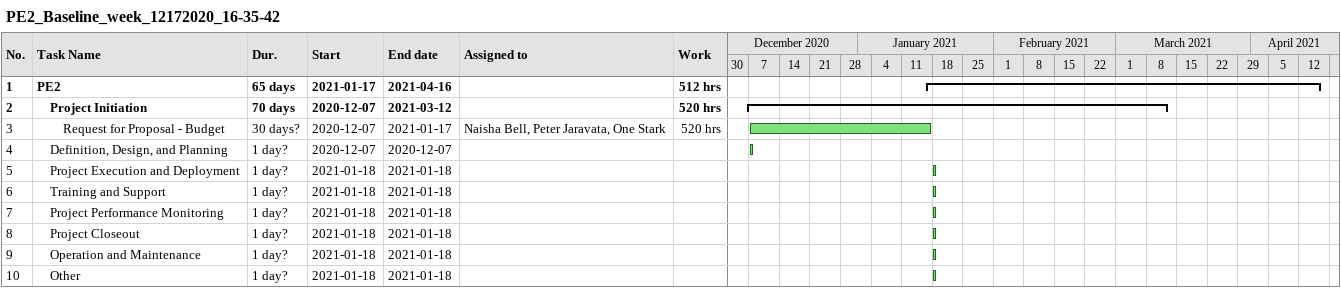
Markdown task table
PE2_Baseline_week_12172020_16-35-42

| ID | Level | Task | Duration | Start | Finish | Resources | Work (h) |
|---|---|---|---|---|---|---|---|
| 1 | 1 | **PE2** | 65d | 2021-01-17 | 2021-04-16 |  | 512 |
| 2 | 2 | **Project Initiation** | 70d | 2020-12-07 | 2021-03-12 |  | 520 |
| 3 | 3 | Request for Proposal - Budget | 30d? | 2020-12-07 | 2021-01-17 | Naisha Bell, Peter Jaravata, One Stark | 520 |
| 4 | 2 | Definition, Design, and Planning | 1d? | 2020-12-07 | 2020-12-07 |  |  |
| 5 | 2 | Project Execution and Deployment | 1d? | 2021-01-18 | 2021-01-18 |  |  |
| 6 | 2 | Training and Support | 1d? | 2021-01-18 | 2021-01-18 |  |  |
| 7 | 2 | Project Performance Monitoring | 1d? | 2021-01-18 | 2021-01-18 |  |  |
| 8 | 2 | Project Closeout | 1d? | 2021-01-18 | 2021-01-18 |  |  |
| 9 | 2 | Operation and Maintenance | 1d? | 2021-01-18 | 2021-01-18 |  |  |
| 10 | 2 | Other | 1d? | 2021-01-18 | 2021-01-18 |  |  |
